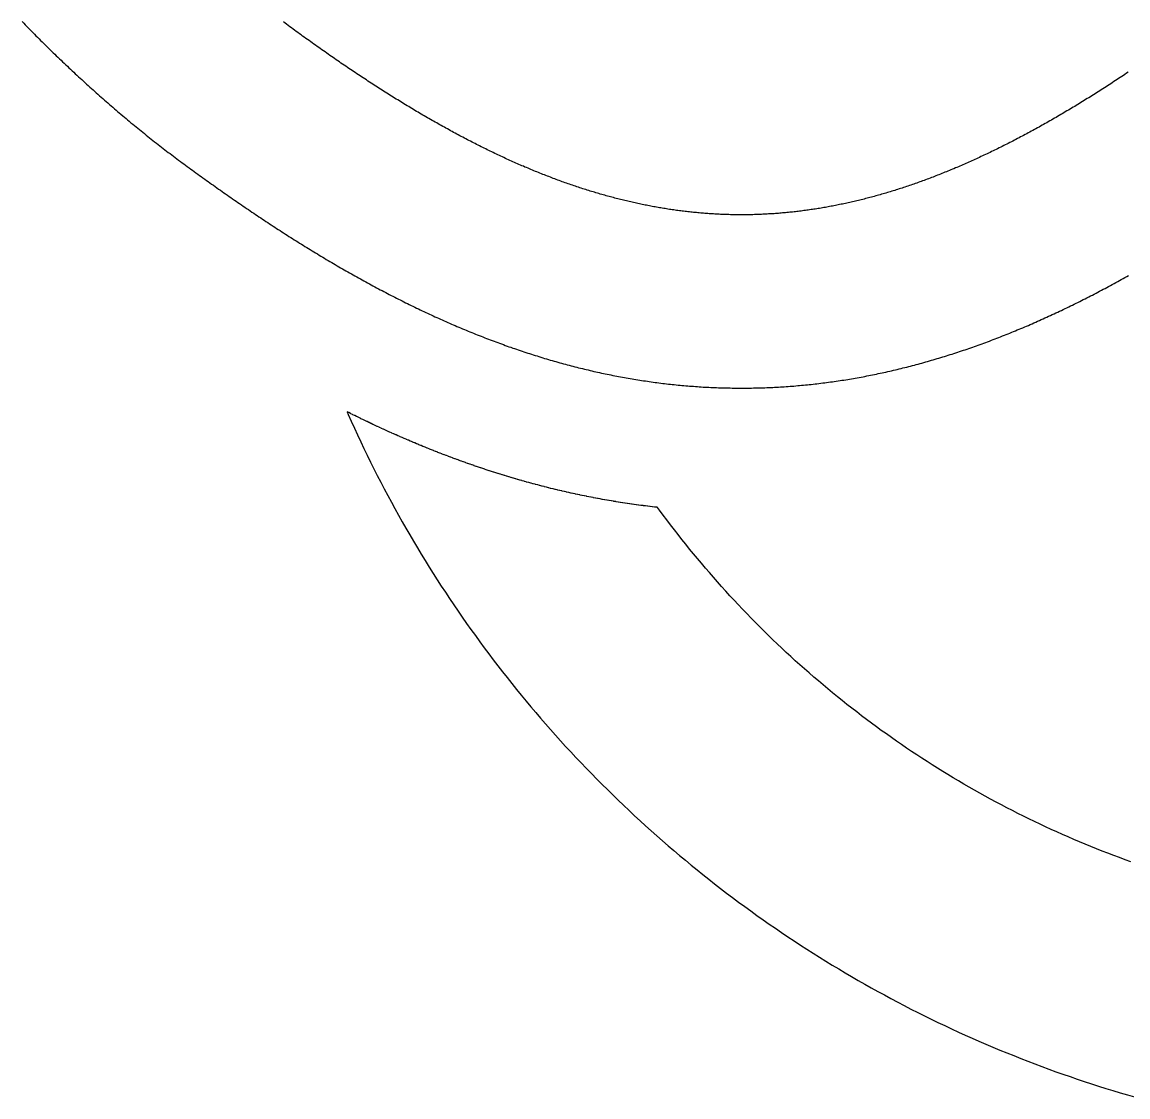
# Model space of a CAD drawing. Header units: millimetres. Extents: x 0 to 54, y 0 to 39.6.
# Drawn here: x 3.63 to 21.49, y 0.75 to 18.11 of the extents above; entities that cross this region are included whole.
import ezdxf

# ---------------------------------------------------------------- set-up
doc = ezdxf.new("R2010")
doc.units = ezdxf.units.MM

msp = doc.modelspace()

# ---------------------------------------------------------------- linework, layer by layer
for points in [[(3.632, 18.12), (3.657, 18.095), (3.681, 18.069), (3.706, 18.044), (3.731, 18.019), (3.756, 17.994), (3.781, 17.968), (3.806, 17.943), (3.831, 17.918), (3.856, 17.893), (3.881, 17.868), (3.906, 17.843), (3.931, 17.818), (3.956, 17.793), (3.981, 17.768), (4.006, 17.743), (4.031, 17.718), (4.057, 17.694), (4.082, 17.669), (4.107, 17.644), (4.133, 17.619), (4.158, 17.595), (4.184, 17.57), (4.209, 17.546), (4.235, 17.521), (4.26, 17.497), (4.286, 17.472), (4.311, 17.448), (4.337, 17.424), (4.363, 17.399), (4.388, 17.375), (4.414, 17.351), (4.44, 17.327), (4.466, 17.302), (4.491, 17.278), (4.517, 17.254), (4.543, 17.23), (4.569, 17.206), (4.595, 17.183), (4.621, 17.159), (4.647, 17.135), (4.673, 17.111), (4.699, 17.087), (4.726, 17.064), (4.752, 17.04), (4.778, 17.016), (4.804, 16.993), (4.83, 16.969), (4.857, 16.946), (4.883, 16.923), (4.91, 16.899), (4.936, 16.876), (4.962, 16.853), (4.989, 16.83), (5.015, 16.806), (5.042, 16.783), (5.069, 16.76), (5.095, 16.737), (5.122, 16.714), (5.149, 16.692), (5.175, 16.669), (5.202, 16.646), (5.229, 16.623), (5.256, 16.601), (5.283, 16.578), (5.31, 16.555), (5.336, 16.533), (5.363, 16.51), (5.39, 16.488), (5.418, 16.466), (5.445, 16.443), (5.472, 16.421), (5.499, 16.399), (5.526, 16.377), (5.553, 16.355), (5.58, 16.333), (5.608, 16.311), (5.635, 16.289), (5.662, 16.267), (5.69, 16.245), (5.717, 16.223), (5.745, 16.202), (5.772, 16.18), (5.8, 16.159), (5.827, 16.137), (5.855, 16.116), (5.882, 16.094), (5.91, 16.073), (5.938, 16.052), (5.965, 16.03), (5.993, 16.009), (6.021, 15.988), (6.049, 15.967), (6.076, 15.946), (6.104, 15.925), (6.132, 15.904), (6.16, 15.884), (6.188, 15.863), (6.216, 15.842), (6.244, 15.822), (6.272, 15.801), (6.3, 15.78), (6.328, 15.76), (6.356, 15.739), (6.384, 15.719), (6.412, 15.699), (6.44, 15.678), (6.468, 15.658), (6.497, 15.637), (6.525, 15.617), (6.553, 15.597), (6.581, 15.577), (6.609, 15.556), (6.637, 15.536), (6.665, 15.516), (6.693, 15.496), (6.722, 15.476), (6.75, 15.456), (6.778, 15.436), (6.806, 15.416), (6.834, 15.396), (6.862, 15.376), (6.891, 15.356), (6.919, 15.337), (6.947, 15.317), (6.975, 15.297), (7.004, 15.278), (7.032, 15.258), (7.06, 15.238), (7.088, 15.219), (7.117, 15.199), (7.145, 15.18), (7.173, 15.16), (7.202, 15.141), (7.23, 15.122), (7.258, 15.102), (7.287, 15.083), (7.315, 15.064), (7.344, 15.045), (7.372, 15.025), (7.4, 15.006), (7.429, 14.987), (7.457, 14.968), (7.486, 14.949), (7.514, 14.93), (7.542, 14.912), (7.571, 14.893), (7.599, 14.874), (7.628, 14.855), (7.656, 14.836), (7.685, 14.818), (7.713, 14.799), (7.742, 14.781), (7.77, 14.762), (7.799, 14.744), (7.828, 14.725), (7.856, 14.707), (7.885, 14.688), (7.913, 14.67), (7.942, 14.652), (7.971, 14.634), (7.999, 14.615), (8.028, 14.597), (8.056, 14.579), (8.085, 14.561), (8.114, 14.543), (8.142, 14.525), (8.171, 14.508), (8.2, 14.49), (8.229, 14.472), (8.257, 14.454), (8.286, 14.437), (8.315, 14.419), (8.344, 14.402), (8.372, 14.384), (8.401, 14.367), (8.43, 14.349), (8.459, 14.332), (8.488, 14.315), (8.516, 14.297), (8.545, 14.28), (8.574, 14.263), (8.603, 14.246), (8.632, 14.229), (8.661, 14.212), (8.69, 14.195), (8.719, 14.178), (8.747, 14.161), (8.776, 14.144), (8.805, 14.128), (8.834, 14.111), (8.863, 14.095), (8.892, 14.078), (8.921, 14.062), (8.95, 14.045), (8.979, 14.029), (9.008, 14.012), (9.037, 13.996), (9.066, 13.98), (9.096, 13.964), (9.125, 13.948), (9.154, 13.932), (9.183, 13.916), (9.212, 13.9), (9.241, 13.884), (9.27, 13.868), (9.299, 13.852), (9.329, 13.837), (9.358, 13.821), (9.387, 13.806), (9.416, 13.79), (9.445, 13.775), (9.475, 13.759), (9.504, 13.744), (9.533, 13.729), (9.563, 13.714), (9.592, 13.698), (9.621, 13.683), (9.65, 13.668), (9.68, 13.653), (9.709, 13.639), (9.739, 13.624), (9.768, 13.609), (9.797, 13.594), (9.827, 13.58), (9.856, 13.565), (9.886, 13.551), (9.915, 13.536), (9.944, 13.522), (9.974, 13.507), (10.003, 13.493), (10.033, 13.479), (10.062, 13.465), (10.092, 13.451), (10.122, 13.437), (10.151, 13.423), (10.181, 13.409), (10.21, 13.395), (10.24, 13.382), (10.269, 13.368), (10.299, 13.354), (10.329, 13.341), (10.358, 13.328), (10.388, 13.314), (10.418, 13.301), (10.447, 13.288), (10.477, 13.274), (10.507, 13.261), (10.537, 13.248), (10.566, 13.235), (10.596, 13.222), (10.626, 13.21), (10.656, 13.197), (10.685, 13.184), (10.715, 13.172), (10.745, 13.159), (10.775, 13.147), (10.805, 13.134), (10.835, 13.122), (10.864, 13.11), (10.894, 13.098), (10.924, 13.085), (10.954, 13.073), (10.984, 13.061), (11.014, 13.05), (11.044, 13.038), (11.074, 13.026), (11.104, 13.014), (11.134, 13.003), (11.164, 12.991), (11.194, 12.98), (11.224, 12.968), (11.254, 12.957), (11.284, 12.946), (11.314, 12.935), (11.344, 12.924), (11.375, 12.913), (11.405, 12.902), (11.435, 12.891), (11.465, 12.88), (11.495, 12.869), (11.525, 12.859), (11.556, 12.848), (11.586, 12.838), (11.616, 12.828), (11.646, 12.817), (11.677, 12.807), (11.707, 12.797), (11.737, 12.787), (11.767, 12.777), (11.798, 12.767), (11.828, 12.757), (11.858, 12.747), (11.889, 12.738), (11.919, 12.728), (11.949, 12.719), (11.98, 12.709), (12.01, 12.7), (12.041, 12.691), (12.071, 12.681), (12.101, 12.672), (12.132, 12.663), (12.162, 12.654), (12.193, 12.645), (12.223, 12.637), (12.254, 12.628), (12.284, 12.619), (12.315, 12.611), (12.345, 12.602), (12.376, 12.594), (12.406, 12.586), (12.437, 12.577), (12.468, 12.569), (12.498, 12.561), (12.529, 12.553), (12.559, 12.545), (12.59, 12.538), (12.621, 12.53), (12.651, 12.522), (12.682, 12.515), (12.713, 12.507), (12.743, 12.5), (12.774, 12.493), (12.805, 12.486), (12.836, 12.479), (12.866, 12.471), (12.897, 12.465), (12.928, 12.458), (12.959, 12.451), (12.989, 12.444), (13.02, 12.438), (13.051, 12.431), (13.082, 12.425), (13.112, 12.418), (13.143, 12.412), (13.174, 12.406), (13.205, 12.4), (13.236, 12.394), (13.267, 12.388), (13.298, 12.382), (13.328, 12.377), (13.359, 12.371), (13.39, 12.366), (13.421, 12.36), (13.452, 12.355), (13.483, 12.349), (13.514, 12.344), (13.545, 12.339), (13.576, 12.334), (13.607, 12.329), (13.638, 12.324), (13.669, 12.32), (13.7, 12.315), (13.731, 12.311), (13.762, 12.306), (13.793, 12.302), (13.824, 12.297), (13.855, 12.293), (13.886, 12.289), (13.917, 12.285), (13.948, 12.281), (13.979, 12.277), (14.01, 12.274), (14.041, 12.27), (14.072, 12.266), (14.103, 12.263), (14.134, 12.26), (14.165, 12.256), (14.196, 12.253), (14.228, 12.25), (14.259, 12.247), (14.29, 12.244), (14.321, 12.241), (14.352, 12.239), (14.383, 12.236), (14.414, 12.233), (14.445, 12.231), (14.476, 12.229), (14.508, 12.226), (14.539, 12.224), (14.57, 12.222), (14.601, 12.22), (14.632, 12.218), (14.663, 12.217), (14.695, 12.215), (14.726, 12.213), (14.757, 12.212), (14.788, 12.21), (14.819, 12.209), (14.85, 12.208), (14.882, 12.207), (14.913, 12.205), (14.944, 12.204), (14.975, 12.204), (15.006, 12.203), (15.037, 12.202), (15.069, 12.202), (15.1, 12.201), (15.131, 12.201), (15.162, 12.2), (15.193, 12.2), (15.225, 12.2), (15.256, 12.2), (15.287, 12.2), (15.318, 12.2), (15.349, 12.2), (15.381, 12.201), (15.412, 12.201), (15.443, 12.202), (15.474, 12.202), (15.505, 12.203), (15.536, 12.204), (15.568, 12.205), (15.599, 12.206), (15.63, 12.207), (15.661, 12.208), (15.692, 12.209), (15.724, 12.211), (15.755, 12.212), (15.786, 12.214), (15.817, 12.215), (15.848, 12.217), (15.879, 12.219), (15.91, 12.221), (15.942, 12.223), (15.973, 12.225), (16.004, 12.227), (16.035, 12.23), (16.066, 12.232), (16.097, 12.234), (16.128, 12.237), (16.16, 12.24), (16.191, 12.242), (16.222, 12.245), (16.253, 12.248), (16.284, 12.251), (16.315, 12.254), (16.346, 12.258), (16.377, 12.261), (16.408, 12.264), (16.439, 12.268), (16.47, 12.271), (16.502, 12.275), (16.533, 12.279), (16.564, 12.283), (16.595, 12.287), (16.626, 12.291), (16.657, 12.295), (16.688, 12.299), (16.719, 12.303), (16.75, 12.308), (16.781, 12.312), (16.812, 12.317), (16.843, 12.321), (16.874, 12.326), (16.905, 12.331), (16.936, 12.336), (16.967, 12.341), (16.998, 12.346), (17.028, 12.351), (17.059, 12.357), (17.09, 12.362), (17.121, 12.368), (17.152, 12.373), (17.183, 12.379), (17.214, 12.384), (17.245, 12.39), (17.276, 12.396), (17.306, 12.402), (17.337, 12.408), (17.368, 12.415), (17.399, 12.421), (17.43, 12.427), (17.461, 12.434), (17.491, 12.44), (17.522, 12.447), (17.553, 12.453), (17.584, 12.46), (17.614, 12.467), (17.645, 12.474), (17.676, 12.481), (17.707, 12.488), (17.737, 12.495), (17.768, 12.503), (17.799, 12.51), (17.829, 12.518), (17.86, 12.525), (17.891, 12.533), (17.921, 12.541), (17.952, 12.548), (17.983, 12.556), (18.013, 12.564), (18.044, 12.572), (18.074, 12.58), (18.105, 12.589), (18.135, 12.597), (18.166, 12.605), (18.196, 12.614), (18.227, 12.622), (18.257, 12.631), (18.288, 12.64), (18.318, 12.649), (18.349, 12.658), (18.379, 12.667), (18.41, 12.676), (18.44, 12.685), (18.471, 12.694), (18.501, 12.703), (18.531, 12.713), (18.562, 12.722), (18.592, 12.732), (18.623, 12.741), (18.653, 12.751), (18.683, 12.761), (18.714, 12.771), (18.744, 12.78), (18.774, 12.79), (18.804, 12.801), (18.835, 12.811), (18.865, 12.821), (18.895, 12.831), (18.925, 12.842), (18.956, 12.852), (18.986, 12.863), (19.016, 12.873), (19.046, 12.884), (19.076, 12.895), (19.106, 12.906), (19.137, 12.917), (19.167, 12.928), (19.197, 12.939), (19.227, 12.95), (19.257, 12.961), (19.287, 12.973), (19.317, 12.984), (19.347, 12.995), (19.377, 13.007), (19.407, 13.019), (19.437, 13.03), (19.467, 13.042), (19.497, 13.054), (19.527, 13.066), (19.557, 13.078), (19.587, 13.09), (19.617, 13.102), (19.647, 13.114), (19.676, 13.126), (19.706, 13.139), (19.736, 13.151), (19.766, 13.164), (19.796, 13.176), (19.826, 13.189), (19.855, 13.202), (19.885, 13.214), (19.915, 13.227), (19.945, 13.24), (19.975, 13.253), (20.004, 13.266), (20.034, 13.279), (20.064, 13.293), (20.093, 13.306), (20.123, 13.319), (20.153, 13.333), (20.182, 13.346), (20.212, 13.36), (20.242, 13.373), (20.271, 13.387), (20.301, 13.401), (20.33, 13.414), (20.36, 13.428), (20.389, 13.442), (20.419, 13.456), (20.448, 13.47), (20.478, 13.484), (20.507, 13.499), (20.537, 13.513), (20.566, 13.527), (20.596, 13.541), (20.625, 13.556), (20.655, 13.57), (20.684, 13.585), (20.714, 13.6), (20.743, 13.614), (20.772, 13.629), (20.802, 13.644), (20.831, 13.659), (20.86, 13.674), (20.89, 13.689), (20.919, 13.704), (20.948, 13.719), (20.978, 13.734), (21.007, 13.75), (21.036, 13.765), (21.065, 13.78), (21.095, 13.796), (21.124, 13.811), (21.153, 13.827), (21.182, 13.843), (21.211, 13.858), (21.241, 13.874), (21.27, 13.89), (21.299, 13.906), (21.328, 13.922), (21.357, 13.938), (21.386, 13.954), (21.415, 13.97), (21.444, 13.986), (21.473, 14.002), (21.502, 14.018)], [(21.497, 17.303), (21.471, 17.286), (21.445, 17.269), (21.42, 17.252), (21.394, 17.235), (21.369, 17.218), (21.343, 17.201), (21.318, 17.184), (21.292, 17.167), (21.267, 17.151), (21.241, 17.134), (21.216, 17.118), (21.19, 17.101), (21.165, 17.085), (21.14, 17.068), (21.114, 17.052), (21.089, 17.036), (21.063, 17.019), (21.038, 17.003), (21.013, 16.987), (20.987, 16.971), (20.962, 16.955), (20.936, 16.939), (20.911, 16.923), (20.886, 16.907), (20.86, 16.892), (20.835, 16.876), (20.81, 16.86), (20.785, 16.845), (20.759, 16.829), (20.734, 16.814), (20.709, 16.798), (20.684, 16.783), (20.658, 16.768), (20.633, 16.752), (20.608, 16.737), (20.583, 16.722), (20.558, 16.707), (20.532, 16.692), (20.507, 16.677), (20.482, 16.662), (20.457, 16.647), (20.432, 16.633), (20.407, 16.618), (20.382, 16.603), (20.357, 16.589), (20.332, 16.574), (20.307, 16.56), (20.282, 16.545), (20.257, 16.531), (20.232, 16.516), (20.207, 16.502), (20.182, 16.488), (20.157, 16.474), (20.132, 16.46), (20.107, 16.446), (20.082, 16.432), (20.057, 16.418), (20.032, 16.404), (20.007, 16.391), (19.982, 16.377), (19.957, 16.363), (19.932, 16.35), (19.907, 16.336), (19.883, 16.323), (19.858, 16.31), (19.833, 16.296), (19.808, 16.283), (19.783, 16.27), (19.759, 16.257), (19.734, 16.244), (19.709, 16.231), (19.684, 16.218), (19.66, 16.205), (19.635, 16.192), (19.61, 16.18), (19.586, 16.167), (19.561, 16.154), (19.536, 16.142), (19.512, 16.129), (19.487, 16.117), (19.462, 16.105), (19.438, 16.092), (19.413, 16.08), (19.389, 16.068), (19.364, 16.056), (19.34, 16.044), (19.315, 16.032), (19.291, 16.02), (19.266, 16.008), (19.242, 15.997), (19.217, 15.985), (19.193, 15.973), (19.168, 15.962), (19.144, 15.95), (19.119, 15.939), (19.095, 15.928), (19.07, 15.916), (19.046, 15.905), (19.022, 15.894), (18.997, 15.883), (18.973, 15.872), (18.949, 15.861), (18.924, 15.85), (18.9, 15.839), (18.876, 15.829), (18.851, 15.818), (18.827, 15.807), (18.803, 15.797), (18.779, 15.787), (18.755, 15.776), (18.73, 15.766), (18.706, 15.756), (18.682, 15.745), (18.658, 15.735), (18.634, 15.725), (18.61, 15.715), (18.585, 15.705), (18.561, 15.695), (18.537, 15.686), (18.513, 15.676), (18.489, 15.666), (18.465, 15.657), (18.441, 15.647), (18.417, 15.638), (18.393, 15.629), (18.369, 15.619), (18.345, 15.61), (18.321, 15.601), (18.297, 15.592), (18.273, 15.583), (18.249, 15.574), (18.225, 15.565), (18.201, 15.556), (18.177, 15.547), (18.154, 15.539), (18.13, 15.53), (18.106, 15.522), (18.082, 15.513), (18.058, 15.505), (18.034, 15.496), (18.011, 15.488), (17.987, 15.48), (17.963, 15.472), (17.939, 15.464), (17.916, 15.456), (17.892, 15.448), (17.868, 15.44), (17.844, 15.432), (17.821, 15.425), (17.797, 15.417), (17.773, 15.409), (17.75, 15.402), (17.726, 15.394), (17.703, 15.387), (17.679, 15.38), (17.655, 15.373), (17.632, 15.365), (17.608, 15.358), (17.585, 15.351), (17.561, 15.344), (17.538, 15.338), (17.514, 15.331), (17.491, 15.324), (17.467, 15.317), (17.444, 15.311), (17.42, 15.304), (17.397, 15.298), (17.373, 15.291), (17.35, 15.285), (17.326, 15.279), (17.303, 15.273), (17.279, 15.267), (17.256, 15.261), (17.233, 15.255), (17.209, 15.249), (17.186, 15.243), (17.163, 15.237), (17.139, 15.231), (17.116, 15.226), (17.093, 15.22), (17.069, 15.215), (17.046, 15.209), (17.023, 15.204), (17, 15.199), (16.976, 15.194), (16.953, 15.188), (16.93, 15.183), (16.907, 15.178), (16.883, 15.173), (16.86, 15.169), (16.837, 15.164), (16.814, 15.159), (16.791, 15.154), (16.768, 15.15), (16.744, 15.145), (16.721, 15.141), (16.698, 15.137), (16.675, 15.132), (16.652, 15.128), (16.629, 15.124), (16.606, 15.12), (16.583, 15.116), (16.56, 15.112), (16.536, 15.108), (16.513, 15.104), (16.49, 15.1), (16.467, 15.097), (16.444, 15.093), (16.421, 15.09), (16.398, 15.086), (16.375, 15.083), (16.352, 15.079), (16.329, 15.076), (16.306, 15.073), (16.283, 15.07), (16.26, 15.067), (16.237, 15.064), (16.214, 15.061), (16.191, 15.058), (16.168, 15.055), (16.146, 15.052), (16.123, 15.05), (16.1, 15.047), (16.077, 15.045), (16.054, 15.042), (16.031, 15.04), (16.008, 15.038), (15.985, 15.035), (15.962, 15.033), (15.939, 15.031), (15.916, 15.029), (15.894, 15.027), (15.871, 15.025), (15.848, 15.023), (15.825, 15.022), (15.802, 15.02), (15.779, 15.018), (15.756, 15.017), (15.734, 15.015), (15.711, 15.014), (15.688, 15.013), (15.665, 15.011), (15.642, 15.01), (15.619, 15.009), (15.596, 15.008), (15.574, 15.007), (15.551, 15.006), (15.528, 15.005), (15.505, 15.004), (15.482, 15.004), (15.46, 15.003), (15.437, 15.002), (15.414, 15.002), (15.391, 15.001), (15.368, 15.001), (15.345, 15.001), (15.323, 15), (15.3, 15), (15.277, 15), (15.254, 15), (15.231, 15), (15.209, 15), (15.186, 15), (15.163, 15), (15.14, 15.001), (15.117, 15.001), (15.095, 15.002), (15.072, 15.002), (15.049, 15.003), (15.026, 15.003), (15.003, 15.004), (14.98, 15.005), (14.958, 15.006), (14.935, 15.007), (14.912, 15.007), (14.889, 15.009), (14.866, 15.01), (14.843, 15.011), (14.821, 15.012), (14.798, 15.013), (14.775, 15.015), (14.752, 15.016), (14.729, 15.018), (14.706, 15.019), (14.684, 15.021), (14.661, 15.023), (14.638, 15.025), (14.615, 15.026), (14.592, 15.028), (14.569, 15.03), (14.546, 15.032), (14.523, 15.035), (14.5, 15.037), (14.478, 15.039), (14.455, 15.041), (14.432, 15.044), (14.409, 15.046), (14.386, 15.049), (14.363, 15.051), (14.34, 15.054), (14.317, 15.057), (14.294, 15.06), (14.271, 15.063), (14.248, 15.066), (14.225, 15.069), (14.202, 15.072), (14.179, 15.075), (14.156, 15.078), (14.133, 15.081), (14.11, 15.085), (14.087, 15.088), (14.064, 15.092), (14.041, 15.095), (14.018, 15.099), (13.995, 15.103), (13.972, 15.107), (13.949, 15.11), (13.926, 15.114), (13.903, 15.118), (13.88, 15.122), (13.857, 15.127), (13.834, 15.131), (13.81, 15.135), (13.787, 15.139), (13.764, 15.144), (13.741, 15.148), (13.718, 15.153), (13.695, 15.157), (13.672, 15.162), (13.648, 15.167), (13.625, 15.172), (13.602, 15.177), (13.579, 15.182), (13.555, 15.187), (13.532, 15.192), (13.509, 15.197), (13.486, 15.202), (13.462, 15.207), (13.439, 15.213), (13.416, 15.218), (13.393, 15.224), (13.369, 15.229), (13.346, 15.235), (13.323, 15.241), (13.299, 15.247), (13.276, 15.252), (13.253, 15.258), (13.229, 15.264), (13.206, 15.27), (13.182, 15.277), (13.159, 15.283), (13.136, 15.289), (13.112, 15.295), (13.089, 15.302), (13.065, 15.308), (13.042, 15.315), (13.018, 15.322), (12.995, 15.328), (12.971, 15.335), (12.948, 15.342), (12.924, 15.349), (12.901, 15.356), (12.877, 15.363), (12.853, 15.37), (12.83, 15.377), (12.806, 15.384), (12.783, 15.392), (12.759, 15.399), (12.735, 15.407), (12.712, 15.414), (12.688, 15.422), (12.664, 15.429), (12.641, 15.437), (12.617, 15.445), (12.593, 15.453), (12.569, 15.461), (12.546, 15.469), (12.522, 15.477), (12.498, 15.485), (12.474, 15.493), (12.451, 15.502), (12.427, 15.51), (12.403, 15.518), (12.379, 15.527), (12.355, 15.535), (12.331, 15.544), (12.308, 15.553), (12.284, 15.562), (12.26, 15.57), (12.236, 15.579), (12.212, 15.588), (12.188, 15.597), (12.164, 15.607), (12.14, 15.616), (12.116, 15.625), (12.092, 15.634), (12.068, 15.644), (12.044, 15.653), (12.02, 15.663), (11.996, 15.672), (11.972, 15.682), (11.948, 15.692), (11.924, 15.702), (11.899, 15.712), (11.875, 15.722), (11.851, 15.732), (11.827, 15.742), (11.803, 15.752), (11.779, 15.762), (11.754, 15.772), (11.73, 15.783), (11.706, 15.793), (11.682, 15.804), (11.657, 15.814), (11.633, 15.825), (11.609, 15.835), (11.585, 15.846), (11.56, 15.857), (11.536, 15.868), (11.512, 15.879), (11.487, 15.89), (11.463, 15.901), (11.439, 15.912), (11.414, 15.924), (11.39, 15.935), (11.365, 15.946), (11.341, 15.958), (11.316, 15.969), (11.292, 15.981), (11.268, 15.992), (11.243, 16.004), (11.219, 16.016), (11.194, 16.028), (11.17, 16.04), (11.145, 16.052), (11.12, 16.064), (11.096, 16.076), (11.071, 16.088), (11.047, 16.1), (11.022, 16.112), (10.997, 16.125), (10.973, 16.137), (10.948, 16.15), (10.924, 16.162), (10.899, 16.175), (10.874, 16.188), (10.849, 16.2), (10.825, 16.213), (10.8, 16.226), (10.775, 16.239), (10.751, 16.252), (10.726, 16.265), (10.701, 16.278), (10.676, 16.291), (10.651, 16.305), (10.627, 16.318), (10.602, 16.331), (10.577, 16.345), (10.552, 16.358), (10.527, 16.372), (10.502, 16.386), (10.477, 16.399), (10.452, 16.413), (10.428, 16.427), (10.403, 16.441), (10.378, 16.455), (10.353, 16.469), (10.328, 16.483), (10.303, 16.497), (10.278, 16.511), (10.253, 16.525), (10.228, 16.54), (10.203, 16.554), (10.178, 16.569), (10.153, 16.583), (10.127, 16.598), (10.102, 16.612), (10.077, 16.627), (10.052, 16.642), (10.027, 16.657), (10.002, 16.671), (9.977, 16.686), (9.952, 16.701), (9.926, 16.716), (9.901, 16.732), (9.876, 16.747), (9.851, 16.762), (9.826, 16.777), (9.8, 16.793), (9.775, 16.808), (9.75, 16.823), (9.725, 16.839), (9.699, 16.855), (9.674, 16.87), (9.649, 16.886), (9.624, 16.902), (9.598, 16.917), (9.573, 16.933), (9.548, 16.949), (9.522, 16.965), (9.497, 16.981), (9.471, 16.997), (9.446, 17.013), (9.421, 17.03), (9.395, 17.046), (9.37, 17.062), (9.344, 17.079), (9.319, 17.095), (9.294, 17.112), (9.268, 17.128), (9.243, 17.145), (9.217, 17.161), (9.192, 17.178), (9.166, 17.195), (9.141, 17.212), (9.115, 17.228), (9.09, 17.245), (9.064, 17.262), (9.038, 17.279), (9.013, 17.296), (8.987, 17.313), (8.962, 17.331), (8.936, 17.348), (8.91, 17.365), (8.885, 17.382), (8.859, 17.4), (8.834, 17.417), (8.808, 17.435), (8.782, 17.452), (8.757, 17.47), (8.731, 17.487), (8.705, 17.505), (8.68, 17.523), (8.654, 17.541), (8.628, 17.558), (8.602, 17.576), (8.577, 17.594), (8.551, 17.612), (8.525, 17.63), (8.499, 17.648), (8.474, 17.666), (8.448, 17.685), (8.422, 17.703), (8.396, 17.721), (8.37, 17.739), (8.344, 17.758), (8.319, 17.776), (8.293, 17.795), (8.267, 17.813), (8.241, 17.832), (8.215, 17.85), (8.189, 17.869), (8.163, 17.887), (8.137, 17.906), (8.112, 17.925), (8.086, 17.944), (8.06, 17.963), (8.034, 17.982), (8.008, 18), (7.982, 18.019), (7.956, 18.038), (7.93, 18.058), (7.904, 18.077), (7.878, 18.096), (7.852, 18.115)], [(21.542, 4.547), (21.449, 4.581), (21.356, 4.615), (21.263, 4.65), (21.17, 4.686), (21.077, 4.722), (20.985, 4.758), (20.892, 4.795), (20.801, 4.833), (20.709, 4.871), (20.617, 4.91), (20.526, 4.95), (20.435, 4.99), (20.344, 5.03), (20.254, 5.071), (20.164, 5.113), (20.074, 5.155), (19.984, 5.198), (19.894, 5.241), (19.805, 5.285), (19.716, 5.33), (19.628, 5.375), (19.539, 5.42), (19.451, 5.466), (19.363, 5.513), (19.276, 5.56), (19.189, 5.608), (19.102, 5.656), (19.015, 5.705), (18.929, 5.754), (18.843, 5.804), (18.757, 5.854), (18.672, 5.905), (18.586, 5.956), (18.502, 6.008), (18.417, 6.06), (18.333, 6.113), (18.249, 6.167), (18.166, 6.221), (18.083, 6.275), (18, 6.33), (17.917, 6.386), (17.835, 6.442), (17.753, 6.498), (17.672, 6.555), (17.591, 6.613), (17.51, 6.671), (17.43, 6.729), (17.35, 6.788), (17.27, 6.847), (17.191, 6.907), (17.112, 6.968), (17.033, 7.029), (16.955, 7.09), (16.877, 7.152), (16.8, 7.214), (16.723, 7.277), (16.646, 7.341), (16.57, 7.404), (16.494, 7.469), (16.419, 7.533), (16.344, 7.598), (16.269, 7.664), (16.195, 7.73), (16.121, 7.797), (16.047, 7.864), (15.974, 7.931), (15.902, 7.999), (15.829, 8.067), (15.758, 8.136), (15.686, 8.205), (15.615, 8.275), (15.545, 8.345), (15.475, 8.415), (15.405, 8.486), (15.336, 8.558), (15.267, 8.629), (15.199, 8.702), (15.131, 8.774), (15.064, 8.847), (14.997, 8.921), (14.93, 8.995), (14.864, 9.069), (14.798, 9.144), (14.733, 9.219), (14.669, 9.294), (14.604, 9.37), (14.541, 9.446), (14.477, 9.523), (14.414, 9.6), (14.352, 9.677), (14.29, 9.755), (14.229, 9.833), (14.168, 9.912), (14.107, 9.991), (14.047, 10.07), (13.988, 10.15), (13.929, 10.23), (13.897, 10.274), (13.888, 10.275), (13.882, 10.275), (13.851, 10.279), (13.845, 10.279), (13.814, 10.283), (13.808, 10.284), (13.777, 10.287), (13.771, 10.288), (13.74, 10.292), (13.734, 10.292), (13.703, 10.296), (13.698, 10.297), (13.667, 10.301), (13.661, 10.302), (13.63, 10.306), (13.624, 10.306), (13.593, 10.31), (13.587, 10.311), (13.556, 10.315), (13.55, 10.316), (13.519, 10.32), (13.514, 10.321), (13.483, 10.326), (13.477, 10.326), (13.446, 10.331), (13.44, 10.332), (13.409, 10.336), (13.404, 10.337), (13.373, 10.342), (13.367, 10.343), (13.336, 10.347), (13.33, 10.348), (13.299, 10.353), (13.294, 10.354), (13.263, 10.359), (13.257, 10.36), (13.226, 10.365), (13.22, 10.366), (13.19, 10.371), (13.184, 10.372), (13.153, 10.377), (13.147, 10.378), (13.116, 10.383), (13.111, 10.384), (13.08, 10.389), (13.074, 10.39), (13.043, 10.396), (13.038, 10.397), (13.007, 10.402), (13.001, 10.403), (12.97, 10.409), (12.965, 10.41), (12.934, 10.416), (12.928, 10.417), (12.898, 10.423), (12.892, 10.424), (12.861, 10.429), (12.856, 10.431), (12.825, 10.436), (12.819, 10.438), (12.788, 10.444), (12.783, 10.445), (12.752, 10.451), (12.747, 10.452), (12.716, 10.458), (12.71, 10.459), (12.68, 10.466), (12.674, 10.467), (12.643, 10.473), (12.638, 10.474), (12.607, 10.481), (12.602, 10.482), (12.571, 10.489), (12.566, 10.49), (12.535, 10.496), (12.529, 10.498), (12.499, 10.504), (12.493, 10.505), (12.463, 10.512), (12.457, 10.514), (12.426, 10.52), (12.421, 10.522), (12.39, 10.529), (12.385, 10.53), (12.354, 10.537), (12.349, 10.538), (12.318, 10.545), (12.313, 10.547), (12.282, 10.554), (12.277, 10.555), (12.246, 10.563), (12.241, 10.564), (12.21, 10.571), (12.205, 10.573), (12.174, 10.58), (12.169, 10.581), (12.139, 10.589), (12.133, 10.59), (12.103, 10.598), (12.098, 10.599), (12.067, 10.607), (12.062, 10.608), (12.031, 10.616), (12.026, 10.618), (11.995, 10.626), (11.99, 10.627), (11.96, 10.635), (11.955, 10.636), (11.924, 10.644), (11.919, 10.646), (11.888, 10.654), (11.883, 10.655), (11.853, 10.664), (11.848, 10.665), (11.817, 10.673), (11.812, 10.675), (11.781, 10.683), (11.776, 10.685), (11.746, 10.693), (11.741, 10.695), (11.71, 10.703), (11.705, 10.705), (11.675, 10.713), (11.67, 10.715), (11.639, 10.723), (11.634, 10.725), (11.604, 10.734), (11.599, 10.735), (11.568, 10.744), (11.564, 10.746), (11.533, 10.755), (11.528, 10.756), (11.498, 10.765), (11.493, 10.767), (11.462, 10.776), (11.458, 10.777), (11.427, 10.787), (11.422, 10.788), (11.392, 10.797), (11.387, 10.799), (11.357, 10.808), (11.352, 10.81), (11.321, 10.819), (11.317, 10.821), (11.286, 10.831), (11.281, 10.832), (11.251, 10.842), (11.246, 10.843), (11.216, 10.853), (11.211, 10.855), (11.181, 10.864), (11.176, 10.866), (11.146, 10.876), (11.141, 10.877), (11.111, 10.887), (11.106, 10.889), (11.076, 10.899), (11.071, 10.9), (11.041, 10.911), (11.036, 10.912), (11.006, 10.922), (11.001, 10.924), (10.971, 10.934), (10.967, 10.936), (10.936, 10.946), (10.932, 10.948), (10.902, 10.958), (10.897, 10.96), (10.867, 10.97), (10.862, 10.972), (10.832, 10.983), (10.828, 10.984), (10.797, 10.995), (10.793, 10.997), (10.763, 11.007), (10.758, 11.009), (10.728, 11.02), (10.724, 11.021), (10.693, 11.032), (10.689, 11.034), (10.659, 11.045), (10.654, 11.046), (10.624, 11.058), (10.62, 11.059), (10.59, 11.07), (10.585, 11.072), (10.555, 11.083), (10.551, 11.085), (10.521, 11.096), (10.516, 11.098), (10.486, 11.109), (10.482, 11.111), (10.452, 11.122), (10.448, 11.124), (10.418, 11.135), (10.413, 11.137), (10.383, 11.149), (10.379, 11.15), (10.349, 11.162), (10.345, 11.164), (10.315, 11.175), (10.311, 11.177), (10.281, 11.189), (10.276, 11.191), (10.246, 11.202), (10.242, 11.204), (10.212, 11.216), (10.208, 11.218), (10.178, 11.23), (10.174, 11.231), (10.144, 11.244), (10.14, 11.245), (10.11, 11.257), (10.106, 11.259), (10.076, 11.271), (10.072, 11.273), (10.042, 11.285), (10.038, 11.287), (10.008, 11.299), (10.004, 11.301), (9.974, 11.314), (9.97, 11.315), (9.94, 11.328), (9.936, 11.33), (9.906, 11.342), (9.902, 11.344), (9.873, 11.357), (9.869, 11.358), (9.839, 11.371), (9.835, 11.373), (9.805, 11.386), (9.801, 11.387), (9.771, 11.4), (9.768, 11.402), (9.738, 11.415), (9.734, 11.416), (9.704, 11.429), (9.7, 11.431), (9.671, 11.444), (9.667, 11.446), (9.637, 11.459), (9.633, 11.461), (9.603, 11.474), (9.6, 11.476), (9.57, 11.489), (9.566, 11.491), (9.536, 11.504), (9.533, 11.506), (9.503, 11.519), (9.499, 11.521), (9.47, 11.535), (9.466, 11.536), (9.436, 11.55), (9.432, 11.552), (9.403, 11.565), (9.399, 11.567), (9.37, 11.581), (9.366, 11.582), (9.336, 11.596), (9.333, 11.598), (9.303, 11.612), (9.299, 11.613), (9.27, 11.627), (9.266, 11.629), (9.237, 11.643), (9.233, 11.645), (9.203, 11.659), (9.2, 11.661), (9.17, 11.675), (9.167, 11.676), (9.137, 11.691), (9.134, 11.692), (9.104, 11.706), (9.101, 11.708), (9.071, 11.723), (9.068, 11.724), (9.038, 11.739), (9.035, 11.74), (9.005, 11.755), (9.002, 11.756), (8.972, 11.771), (8.969, 11.773), (8.939, 11.787), (8.936, 11.789), (8.907, 11.804), (8.903, 11.805), (8.881, 11.816), (8.899, 11.776), (8.948, 11.665), (8.998, 11.555), (9.049, 11.444), (9.101, 11.334), (9.101, 11.334), (9.153, 11.225), (9.206, 11.115), (9.26, 11.006), (9.314, 10.898), (9.369, 10.789), (9.425, 10.681), (9.481, 10.574), (9.538, 10.466), (9.596, 10.359), (9.654, 10.253), (9.713, 10.147), (9.772, 10.041), (9.832, 9.935), (9.893, 9.83), (9.955, 9.725), (10.017, 9.621), (10.08, 9.517), (10.143, 9.413), (10.207, 9.31), (10.272, 9.207), (10.337, 9.105), (10.403, 9.003), (10.47, 8.901), (10.537, 8.8), (10.605, 8.699), (10.673, 8.599), (10.742, 8.499), (10.812, 8.399), (10.882, 8.3), (10.953, 8.201), (11.024, 8.103), (11.096, 8.005), (11.169, 7.908), (11.242, 7.811), (11.316, 7.714), (11.391, 7.618), (11.466, 7.523), (11.541, 7.428), (11.618, 7.333), (11.694, 7.239), (11.772, 7.145), (11.85, 7.052), (11.928, 6.959), (12.007, 6.867), (12.087, 6.775), (12.167, 6.684), (12.248, 6.593), (12.329, 6.503), (12.411, 6.413), (12.493, 6.324), (12.576, 6.235), (12.66, 6.147), (12.744, 6.059), (12.829, 5.972), (12.914, 5.885), (12.999, 5.799), (13.085, 5.714), (13.172, 5.629), (13.259, 5.544), (13.347, 5.46), (13.435, 5.376), (13.524, 5.293), (13.613, 5.211), (13.703, 5.129), (13.793, 5.048), (13.884, 4.967), (13.975, 4.887), (14.067, 4.807), (14.159, 4.728), (14.252, 4.65), (14.345, 4.572), (14.439, 4.494), (14.533, 4.418), (14.628, 4.341), (14.723, 4.266), (14.818, 4.191), (14.914, 4.116), (15.011, 4.042), (15.108, 3.969), (15.205, 3.896), (15.303, 3.824), (15.401, 3.753), (15.5, 3.682), (15.599, 3.612), (15.699, 3.542), (15.799, 3.473), (15.899, 3.405), (16, 3.337), (16.101, 3.27), (16.203, 3.203), (16.305, 3.137), (16.407, 3.072), (16.51, 3.007), (16.613, 2.943), (16.717, 2.88), (16.821, 2.817), (16.925, 2.755), (17.03, 2.693), (17.135, 2.632), (17.241, 2.572), (17.347, 2.513), (17.453, 2.454), (17.559, 2.396), (17.666, 2.338), (17.774, 2.281), (17.881, 2.225), (17.989, 2.169), (18.098, 2.114), (18.206, 2.06), (18.315, 2.006), (18.425, 1.953), (18.534, 1.901), (18.644, 1.849), (18.755, 1.798), (18.865, 1.748), (18.976, 1.699), (19.087, 1.65), (19.199, 1.602), (19.311, 1.554), (19.423, 1.507), (19.535, 1.461), (19.648, 1.416), (19.761, 1.371), (19.874, 1.327), (19.988, 1.283), (20.101, 1.241), (20.215, 1.199), (20.33, 1.157), (20.444, 1.117), (20.559, 1.077), (20.674, 1.038), (20.789, 0.999), (20.905, 0.962), (21.02, 0.925), (21.136, 0.888), (21.252, 0.853), (21.369, 0.818), (21.485, 0.783), (21.602, 0.75)]]:
    msp.add_lwpolyline(points)

doc.saveas('drawing.dxf')
